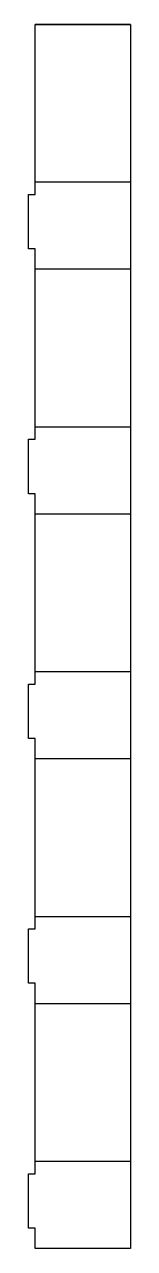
# Model space of a CAD drawing. Extents: x 38.4 to 45.9, y 6 to 96.
import ezdxf

# ---------------------------------------------------------------- set-up
doc = ezdxf.new("R2010")
doc.units = 0
doc.layers.add('MODELSKETCH_VISIBLE', color=7, linetype='CONTINUOUS')

msp = doc.modelspace()

# ---------------------------------------------------------------- linework, layer by layer
at = {"layer": 'MODELSKETCH_VISIBLE'}
for p, q in [((45.9, 96), (38.9, 96)), ((38.9, 83.5), (38.9, 96)), ((38.9, 96), (45.9, 96)), ((45.9, 96), (45.9, 6)), ((45.9, 84.4), (38.9, 84.4)), ((38.4, 83.5), (38.9, 83.5)), ((38.4, 79.5), (38.4, 83.5)), ((38.9, 79.5), (38.4, 79.5)), ((38.9, 65.5), (38.9, 79.5)), ((45.9, 78), (38.9, 78)), ((45.9, 66.4), (38.9, 66.4)), ((38.4, 61.5), (38.4, 65.5)), ((38.4, 65.5), (38.9, 65.5)), ((38.9, 61.5), (38.4, 61.5)), ((38.9, 47.5), (38.9, 61.5)), ((45.9, 60), (38.9, 60)), ((45.9, 48.4), (38.9, 48.4)), ((38.4, 43.5), (38.4, 47.5)), ((38.4, 47.5), (38.9, 47.5)), ((38.9, 43.5), (38.4, 43.5)), ((38.9, 29.5), (38.9, 43.5)), ((45.9, 42), (38.9, 42)), ((45.9, 30.4), (38.9, 30.4)), ((38.4, 29.5), (38.9, 29.5)), ((38.4, 25.5), (38.4, 29.5)), ((38.9, 25.5), (38.4, 25.5)), ((38.9, 11.5), (38.9, 25.5)), ((45.9, 24), (38.9, 24)), ((45.9, 12.4), (38.9, 12.4)), ((38.4, 11.5), (38.9, 11.5)), ((38.4, 7.5), (38.4, 11.5)), ((38.9, 7.5), (38.4, 7.5)), ((38.9, 6), (38.9, 7.5)), ((45.9, 6), (38.9, 6))]:
    msp.add_line(p, q, dxfattribs=at)

doc.saveas('drawing.dxf')
